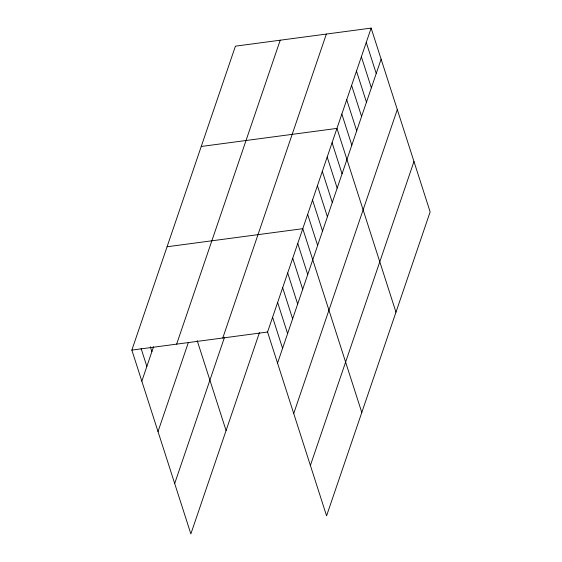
<?xml version="1.0" encoding="UTF-8"?>
<svg xmlns="http://www.w3.org/2000/svg" width="562" height="562" viewBox="0 0 562 562"><rect width="100%" height="100%" fill="white"/><g stroke="black" fill="none" stroke-linecap="round" stroke-linejoin="round"><path stroke-width="0.84" d="M259.44 332.655L190.862 533.9L131.852 350.098L235.422 46.168L371.138 28.1L430.148 211.902L326.578 515.832L267.561 332.03L371.138 28.1M141.828 381.184L153.566 346.74M176.637 344.141L280.206 40.211M158.013 431.581L188.193 343.01M222.777 337.994L326.353 34.064M174.684 483.503L224.547 337.186M277.544 363.115L381.12 59.186M293.722 413.506L397.299 109.583M310.393 465.434L413.969 161.505M201.245 146.471L336.961 128.396L395.971 312.198M167.069 246.767L302.778 228.692L361.795 412.494M131.852 350.098L267.561 332.03M366.255 42.431L376.238 73.51M361.373 56.755L371.356 87.841M356.491 71.086L366.473 102.165M351.608 85.41L361.584 116.496M346.726 99.741L356.701 130.827M341.844 114.072L351.819 145.151M332.079 142.727L342.054 173.806M327.196 157.051L337.172 188.137M322.314 171.382L332.29 202.468M317.425 185.706L327.407 216.792M312.542 200.037L322.525 231.123M307.66 214.368L317.642 245.446M297.748 243.458L307.73 274.537M292.718 258.218L302.7 289.304M287.688 272.977L297.67 304.063M282.658 287.744L292.633 318.823M277.628 302.504L287.603 333.589M272.598 317.27L282.574 348.349M197.192 340.607L226.079 430.562M150.314 346.754L151.895 351.657M141.083 348.426L146.858 366.424"/></g></svg>
